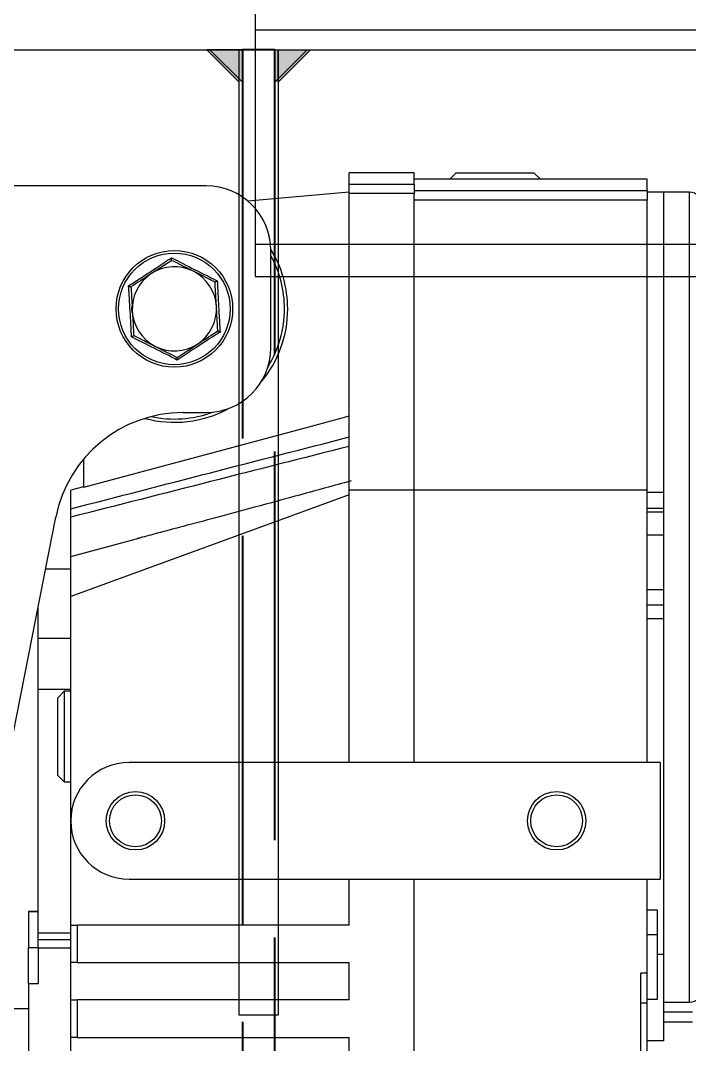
# Model space of a CAD drawing. Header units: centimetres. Extents: x 470464 to 524273, y 49611 to 59074.
# Drawn here: x 504111.26 to 504121.59, y 50554.76 to 50570.56 of the extents above; entities that cross this region are included whole.
import ezdxf

# ---------------------------------------------------------------- set-up
doc = ezdxf.new("R2010")
doc.units = ezdxf.units.CM
doc.header["$MEASUREMENT"] = 0
doc.linetypes.add('1244-MIUM-DD-AR-2000$0$1244_Aselsan_MIUM_2900_Vinç$0$ACAD_ISO02W100', pattern=[15, 12, -3])
doc.layers.add('S-COLS-CONC', color=4, linetype='Continuous', lineweight=40)
doc.layers.add('vinç', color=7, linetype='Continuous')

# ---------------------------------------------------------------- blocks, each defined once
blk = doc.blocks.new('tyrhjutry5wjtuydhtsr')
at = {"color": 2, "linetype": 'Continuous', "lineweight": 25}
for p, q in [((71801.818, 30599.476), (71801.818, 30599.652)), ((71802.818, 30599.652), (71801.818, 30599.652)), ((71802.818, 30599.476), (71802.818, 30599.652)), ((71803.468, 30599.652), (71803.368, 30599.552)), ((71803.468, 30599.652), (71804.668, 30599.652)), ((71804.768, 30599.552), (71804.668, 30599.652)), ((71799.608, 30599.452), (71795.368, 30599.452)), ((71801.818, 30599.476), (71802.818, 30599.476)), ((71801.818, 30599.334), (71801.818, 30599.476)), ((71806.418, 30599.552), (71802.818, 30599.552)), ((71802.818, 30599.476), (71802.818, 30599.334)), ((71806.418, 30599.378), (71806.418, 30599.552)), ((71801.818, 30599.352), (71800.254, 30599.215)), ((71802.818, 30599.334), (71801.818, 30599.334)), ((71801.818, 30594.752), (71801.818, 30599.334)), ((71802.818, 30599.378), (71806.418, 30599.378)), ((71802.818, 30594.752), (71802.818, 30599.334)), ((71806.418, 30599.378), (71806.418, 30599.231)), ((71806.668, 30599.352), (71806.418, 30599.352)), ((71806.668, 30599.352), (71806.668, 30593.102)), ((71806.668, 30599.352), (71806.668, 30594.723)), ((71807.068, 30599.352), (71806.668, 30599.352)), ((71807.068, 30593.102), (71807.068, 30599.352)), ((71806.418, 30599.231), (71802.818, 30599.231)), ((71806.418, 30594.752), (71806.418, 30599.231)), ((71800.608, 30596.952), (71800.608, 30598.452)), ((71799.077, 30598.301), (71798.763, 30598.096)), ((71799.746, 30597.963), (71799.412, 30598.132)), ((71798.49, 30597.141), (71798.825, 30596.972)), ((71799.16, 30596.803), (71799.474, 30597.008)), ((71799.252, 30595.952), (71799.608, 30595.952)), ((71797.718, 30595.235), (71797.718, 30594.798)), ((71797.718, 30594.806), (71797.518, 30594.752)), ((71797.518, 30594.467), (71797.518, 30594.752)), ((71801.818, 30594.68), (71797.518, 30593.112)), ((71802.818, 30594.752), (71801.818, 30594.752)), ((71801.818, 30590.552), (71801.818, 30594.752)), ((71802.818, 30590.552), (71802.818, 30594.752)), ((71806.418, 30594.752), (71802.818, 30594.752)), ((71806.418, 30590.552), (71806.418, 30594.752)), ((71806.418, 30594.723), (71806.668, 30594.723)), ((71797.518, 30594.337), (71797.518, 30594.467)), ((71806.668, 30594.472), (71806.418, 30594.472)), ((71806.418, 30594.421), (71806.668, 30594.421)), ((71796.267, 30589.158), (71797.29, 30594.339)), ((71797.518, 30593.732), (71797.518, 30594.337)), ((71806.418, 30594.067), (71806.668, 30594.067)), ((71797.518, 30593.732), (71798.59, 30594.021)), ((71798.59, 30594.019), (71798.551, 30594.009)), ((71797.518, 30593.537), (71797.132, 30593.537)), ((71797.518, 30589.652), (71797.518, 30593.112)), ((71806.418, 30593.221), (71806.668, 30593.221)), ((71806.668, 30593.102), (71806.668, 30587.589)), ((71807.068, 30586.852), (71807.068, 30593.102)), ((71797.018, 30592.469), (71797.018, 30592.963)), ((71806.668, 30592.982), (71806.418, 30592.982)), ((71806.668, 30592.771), (71806.418, 30592.771)), ((71806.668, 30592.771), (71806.668, 30587.589)), ((71797.018, 30592.469), (71797.518, 30592.469)), ((71797.018, 30591.679), (71797.018, 30592.469)), ((71797.018, 30587.922), (71797.018, 30591.679)), ((71797.518, 30591.679), (71797.018, 30591.679)), ((71797.418, 30591.652), (71797.318, 30591.552)), ((71797.318, 30590.455), (71797.318, 30591.552)), ((71797.418, 30591.652), (71797.418, 30590.372)), ((71797.518, 30591.652), (71797.418, 30591.652)), ((71797.318, 30590.352), (71797.318, 30590.455)), ((71806.618, 30590.552), (71798.418, 30590.552)), ((71806.618, 30590.552), (71806.618, 30588.752)), ((71797.318, 30590.352), (71797.418, 30590.252)), ((71797.418, 30590.372), (71797.418, 30590.252)), ((71797.418, 30590.252), (71797.518, 30590.252)), ((71797.518, 30588.042), (71797.518, 30589.652)), ((71798.418, 30588.752), (71806.618, 30588.752)), ((71801.818, 30588.042), (71801.818, 30588.752)), ((71802.818, 30580.552), (71802.818, 30588.752)), ((71806.418, 30587.303), (71806.418, 30588.752)), ((71796.868, 30588.252), (71797.018, 30588.252)), ((71796.868, 30588.252), (71796.868, 30587.691)), ((71797.018, 30588.252), (71796.868, 30588.252)), ((71806.418, 30588.28), (71806.568, 30588.28)), ((71806.568, 30588.28), (71806.568, 30587.894)), ((71797.518, 30588.042), (71797.618, 30588.042)), ((71797.518, 30587.464), (71797.518, 30588.042)), ((71797.618, 30588.042), (71797.618, 30587.464)), ((71801.818, 30588.042), (71797.618, 30588.042)), ((71797.018, 30587.922), (71797.518, 30587.922)), ((71797.018, 30587.818), (71797.018, 30587.922)), ((71806.568, 30587.894), (71806.418, 30587.894)), ((71806.568, 30587.894), (71806.568, 30586.897)), ((71797.018, 30587.818), (71797.518, 30587.818)), ((71797.018, 30587.685), (71797.018, 30587.818)), ((71797.018, 30587.691), (71796.868, 30587.691)), ((71796.868, 30587.14), (71796.868, 30587.691)), ((71797.018, 30587.685), (71797.018, 30587.14)), ((71797.518, 30587.685), (71797.018, 30587.685)), ((71806.668, 30587.589), (71806.568, 30587.589)), ((71806.668, 30587.589), (71806.668, 30586.259)), ((71797.618, 30587.464), (71797.518, 30587.464)), ((71797.518, 30586.887), (71797.518, 30587.464)), ((71797.618, 30587.464), (71801.818, 30587.464)), ((71801.818, 30586.887), (71801.818, 30587.464)), ((71806.318, 30581.301), (71806.318, 30587.303)), ((71806.418, 30587.303), (71806.318, 30587.303)), ((71806.418, 30586.841), (71806.418, 30587.303)), ((71796.868, 30587.14), (71797.018, 30587.14)), ((71796.868, 30587.14), (71796.868, 30586.077)), ((71797.518, 30586.887), (71797.618, 30586.887)), ((71797.518, 30586.31), (71797.518, 30586.887)), ((71797.618, 30586.887), (71797.618, 30586.31)), ((71801.818, 30586.887), (71797.618, 30586.887)), ((71806.318, 30586.841), (71806.418, 30586.841)), ((71806.568, 30586.897), (71806.418, 30586.897)), ((71806.418, 30585.975), (71806.418, 30586.841)), ((71806.668, 30586.852), (71807.068, 30586.852)), ((71796.868, 30586.752), (71796.618, 30586.752)), ((71806.668, 30586.702), (71807.118, 30586.702)), ((71807.118, 30586.545), (71806.668, 30586.545)), ((71797.618, 30586.31), (71797.518, 30586.31)), ((71797.518, 30579.652), (71797.518, 30586.31)), ((71797.618, 30586.31), (71801.818, 30586.31)), ((71801.818, 30580.552), (71801.818, 30586.31)), ((71806.668, 30586.259), (71806.418, 30586.259))]:
    blk.add_line(p, q, dxfattribs=at)
at = {"color": 2, "linetype": 'Continuous', "lineweight": 25, "flags": 128}
for points in [[(71798.46, 30597.599), (71798.458, 30597.552), (71798.461, 30597.489)], [(71801.818, 30595.897), (71801.173, 30595.724), (71797.718, 30594.798)]]:
    blk.add_lwpolyline(points, dxfattribs=at)
at = {"color": 2, "linetype": 'Continuous', "lineweight": 25}
for centre, radius in [((71799.118, 30597.552), 0.9), ((71799.118, 30597.552), 0.861), ((71798.518, 30589.652), 0.45), ((71805.018, 30589.652), 0.45), ((71798.518, 30589.652), 0.4), ((71805.018, 30589.652), 0.4)]:
    blk.add_circle(centre, radius, dxfattribs=at)
for centre, radius, start, end in [((71799.608, 30598.452), 1, 0, 90), ((71807.068, 30599.152), 0.2, 0, 90), ((71799.118, 30597.552), 1.75, 0, 31.6428), ((71799.118, 30597.552), 1.7, 0, 28.7805), ((71799.118, 30597.552), 0.65, 63.1872, 123.1872), ((71799.118, 30597.552), 0.65, 123.1872, 183.1872), ((71799.118, 30597.552), 0.65, 3.1872, 63.1872), ((71799.118, 30597.552), 0.65, 303.1872, 3.1872), ((71799.118, 30597.552), 1.75, 320.1148, 0), ((71799.118, 30597.552), 1.7, 328.2542, 0), ((71799.118, 30597.552), 0.65, 183.1872, 243.1872), ((71799.118, 30597.552), 0.65, 243.1872, 303.1872), ((71799.608, 30596.952), 1, 270, 0), ((71799.252, 30593.952), 2, 90, 168.8351), ((71799.118, 30597.552), 1.75, 254.8616, 298.3599), ((71799.118, 30597.552), 1.7, 257.8097, 290.2205), ((71798.418, 30589.652), 0.9, 90, 270), ((71807.068, 30587.052), 0.2, 270, 0)]:
    blk.add_arc(centre, radius, start, end, dxfattribs=at)
for points, knots in [([(71798.412, 30597.909), (71798.44, 30597.927), (71798.579, 30598.016), (71798.803, 30598.161), (71798.994, 30598.288), (71799.074, 30598.342)], [0, 0, 0, 0, 0.125752, 0.631058, 1, 1, 1, 1]), ([(71799.077, 30598.301), (71799.077, 30598.302), (71799.076, 30598.303), (71799.076, 30598.312), (71799.075, 30598.325), (71799.075, 30598.336), (71799.074, 30598.342), (71799.074, 30598.342)], [0, 0, 0, 0, 0.23614, 0.471311, 0.732321, 0.993287, 1, 1, 1, 1]), ([(71799.074, 30598.342), (71799.103, 30598.327), (71799.25, 30598.251), (71799.488, 30598.13), (71799.694, 30598.028), (71799.78, 30597.985)], [0, 0, 0, 0, 0.125752, 0.631058, 1, 1, 1, 1]), ([(71799.412, 30598.132), (71799.404, 30598.136), (71799.29, 30598.193), (71799.18, 30598.249), (71799.077, 30598.301)], [0, 0, 0, 0, 0.0702148, 1, 1, 1, 1]), ([(71798.763, 30598.096), (71798.755, 30598.091), (71798.649, 30598.022), (71798.545, 30597.954), (71798.448, 30597.891)], [0, 0, 0, 0, 0.0702148, 1, 1, 1, 1]), ([(71798.412, 30597.909), (71798.412, 30597.909), (71798.418, 30597.906), (71798.427, 30597.901), (71798.439, 30597.895), (71798.447, 30597.891), (71798.448, 30597.891), (71798.448, 30597.891)], [0, 0, 0, 0, 0.006713, 0.267679, 0.528689, 0.76386, 1, 1, 1, 1]), ([(71798.456, 30597.119), (71798.455, 30597.152), (71798.447, 30597.316), (71798.433, 30597.583), (71798.418, 30597.812), (71798.412, 30597.909)], [0, 0, 0, 0, 0.125752, 0.631058, 1, 1, 1, 1]), ([(71798.448, 30597.891), (71798.454, 30597.797), (71798.461, 30597.673), (71798.468, 30597.547), (71798.469, 30597.516)], [0, 0, 0, 0, 0.758149, 1, 1, 1, 1]), ([(71799.746, 30597.963), (71799.747, 30597.963), (71799.748, 30597.964), (71799.755, 30597.969), (71799.766, 30597.976), (71799.775, 30597.982), (71799.78, 30597.985), (71799.78, 30597.985)], [0, 0, 0, 0, 0.23614, 0.471311, 0.732321, 0.993287, 1, 1, 1, 1]), ([(71799.767, 30597.588), (71799.766, 30597.619), (71799.759, 30597.746), (71799.752, 30597.869), (71799.746, 30597.963)], [0, 0, 0, 0, 0.2418514, 1, 1, 1, 1]), ([(71799.78, 30597.985), (71799.782, 30597.952), (71799.79, 30597.788), (71799.803, 30597.521), (71799.818, 30597.292), (71799.824, 30597.195)], [0, 0, 0, 0, 0.125752, 0.631058, 1, 1, 1, 1]), ([(71799.788, 30597.213), (71799.787, 30597.241), (71799.78, 30597.363), (71799.773, 30597.49), (71799.767, 30597.588)], [0, 0, 0, 0, 0.223713, 1, 1, 1, 1]), ([(71798.469, 30597.516), (71798.475, 30597.417), (71798.482, 30597.291), (71798.489, 30597.168), (71798.49, 30597.141)], [0, 0, 0, 0, 0.7762867, 1, 1, 1, 1]), ([(71799.474, 30597.008), (71799.482, 30597.013), (71799.588, 30597.082), (71799.692, 30597.15), (71799.788, 30597.213)], [0, 0, 0, 0, 0.0702148, 1, 1, 1, 1]), ([(71799.788, 30597.213), (71799.789, 30597.213), (71799.79, 30597.213), (71799.798, 30597.209), (71799.809, 30597.203), (71799.819, 30597.198), (71799.824, 30597.195), (71799.824, 30597.195)], [0, 0, 0, 0, 0.23614, 0.471311, 0.732321, 0.993287, 1, 1, 1, 1]), ([(71798.456, 30597.119), (71798.456, 30597.119), (71798.461, 30597.122), (71798.47, 30597.128), (71798.481, 30597.135), (71798.489, 30597.14), (71798.49, 30597.141), (71798.49, 30597.141)], [0, 0, 0, 0, 0.006713, 0.267679, 0.528689, 0.76386, 1, 1, 1, 1]), ([(71799.162, 30596.762), (71799.133, 30596.777), (71798.987, 30596.853), (71798.749, 30596.974), (71798.543, 30597.076), (71798.456, 30597.119)], [0, 0, 0, 0, 0.125752, 0.631058, 1, 1, 1, 1]), ([(71799.824, 30597.195), (71799.797, 30597.177), (71799.658, 30597.089), (71799.434, 30596.943), (71799.243, 30596.816), (71799.162, 30596.762)], [0, 0, 0, 0, 0.125752, 0.631058, 1, 1, 1, 1]), ([(71798.825, 30596.972), (71798.833, 30596.968), (71798.946, 30596.911), (71799.057, 30596.855), (71799.16, 30596.803)], [0, 0, 0, 0, 0.070215, 1, 1, 1, 1]), ([(71799.162, 30596.762), (71799.162, 30596.762), (71799.162, 30596.768), (71799.161, 30596.779), (71799.161, 30596.792), (71799.16, 30596.801), (71799.16, 30596.802), (71799.16, 30596.803)], [0, 0, 0, 0, 0.006713, 0.267679, 0.528689, 0.76386, 1, 1, 1, 1]), ([(71797.518, 30594.467), (71798.238, 30594.652), (71799.672, 30595.023), (71801.105, 30595.392), (71801.818, 30595.575)], [0, 0, 0, 0, 0.5022204, 1, 1, 1, 1]), ([(71801.818, 30595.43), (71801.105, 30595.249), (71799.672, 30594.886), (71798.238, 30594.521), (71797.518, 30594.337)], [0, 0, 0, 0, 0.497768, 1, 1, 1, 1]), ([(71801.846, 30594.897), (71801.581, 30594.825), (71801.084, 30594.688), (71800.387, 30594.499), (71799.788, 30594.337), (71799.288, 30594.204), (71798.899, 30594.101), (71798.678, 30594.042), (71798.59, 30594.019)], [0, 0, 0, 0, 0.243939, 0.4577, 0.641349, 0.794935, 0.918512, 1, 1, 1, 1]), ([(71797.518, 30593.112), (71797.518, 30593.19), (71797.518, 30593.347), (71797.518, 30593.518), (71797.518, 30593.624), (71797.518, 30593.684), (71797.518, 30593.724), (71797.518, 30593.73), (71797.518, 30593.732)], [0, 0, 0, 0, 0.249437, 0.49859, 0.624333, 0.748954, 0.874481, 1, 1, 1, 1])]:
    blk.add_open_spline(points, degree=3, knots=knots, dxfattribs=at)
blk = doc.blocks.new('ghfhjkdjfdkyufgfktuthkgt')
at = {"color": 2, "ltscale": 0.4}
for p, q in [((416796.458, 69071.163), (416796.458, 69066.863)), ((416796.458, 69070.663), (416796.458, 69067.363)), ((417976.459, 69070.663), (416796.458, 69070.663)), ((416796.458, 69067.363), (417976.459, 69067.363)), ((416796.458, 69066.863), (417976.459, 69066.863))]:
    blk.add_line(p, q, dxfattribs=at)
blk = doc.blocks.new('hfgdtnyrmuntyr')
at = {"ltscale": 0.4}
h = blk.add_hatch(color=2, dxfattribs=at)
h.dxf.hatch_style = 1
h.paths.add_polyline_path([(416795.709, 68194.163), (416796.209, 68193.663), (416796.209, 68194.163)])
h = blk.add_hatch(color=2)
h.dxf.hatch_style = 1
h.paths.add_polyline_path([(416795.759, 68194.163), (416796.259, 68193.663), (416796.259, 68194.163)])
h = blk.add_hatch(color=2)
h.dxf.hatch_style = 1
h.paths.add_polyline_path([(416796.759, 68194.163), (416796.759, 68193.663), (416797.259, 68194.163)])
h = blk.add_hatch(color=2, dxfattribs=at)
h.dxf.hatch_style = 1
h.paths.add_polyline_path([(416796.809, 68193.663), (416796.809, 68194.163), (416797.309, 68194.163)])
at = {"color": 2, "ltscale": 0.4}
for points in [[(416783.759, 68194.163), (417989.159, 68194.163), (417989.159, 68194.963), (416783.759, 68194.963)], [(416796.809, 68179.263), (416796.209, 68179.263), (416796.209, 68194.163), (416796.809, 68194.163)]]:
    blk.add_lwpolyline(points, close=True, dxfattribs=at)
for points in [[(416795.709, 68194.163), (416796.209, 68193.663), (416796.209, 68194.163), (416795.709, 68194.163)], [(416797.309, 68194.163), (416796.809, 68193.663), (416796.809, 68194.163), (416797.309, 68194.163)]]:
    blk.add_lwpolyline(points, dxfattribs=at)
at = {"color": 2}
for points in [[(416796.259, 68194.163), (416795.759, 68194.163), (416796.259, 68193.663), (416796.259, 68194.163)], [(416796.759, 68194.163), (416797.259, 68194.163), (416796.759, 68193.663), (416796.759, 68194.163)]]:
    blk.add_lwpolyline(points, dxfattribs=at)
at = {"layer": 'S-COLS-CONC', "color": 2, "linetype": '1244-MIUM-DD-AR-2000$0$1244_Aselsan_MIUM_2900_Vinç$0$ACAD_ISO02W100', "ltscale": 0.5}
blk.add_lwpolyline([(416796.259, 68194.163), (416796.259, 68174.463), (416796.759, 68174.463), (416796.759, 68194.163)], close=True, dxfattribs=at)
blk = doc.blocks.new('lkjşlkjkloıjljikşlklş')
at = {"layer": 'vinç', "color": 2}
blk.add_blockref('hfgdtnyrmuntyr', (0, 666), dxfattribs=at)
blk = doc.blocks.new('DHSETSRDJFDS')
at = {"layer": 'S-COLS-CONC', "color": 2}
blk.add_blockref('tyrhjutry5wjtuydhtsr', (344996.091, 38188.611), dxfattribs=at)
at = {"layer": 'vinç', "color": 2}
for name, p in [('lkjşlkjkloıjljikşlklş', (0, -70)), ('ghfhjkdjfdkyufgfktuthkgt', (0, -280.2))]:
    blk.add_blockref(name, p, dxfattribs=at)

msp = doc.modelspace()

# ---------------------------------------------------------------- block references
at = {"layer": 'vinç', "color": 0}
msp.add_blockref('DHSETSRDJFDS', (87318.426, -18220.054), dxfattribs=at)

doc.saveas('drawing.dxf')
